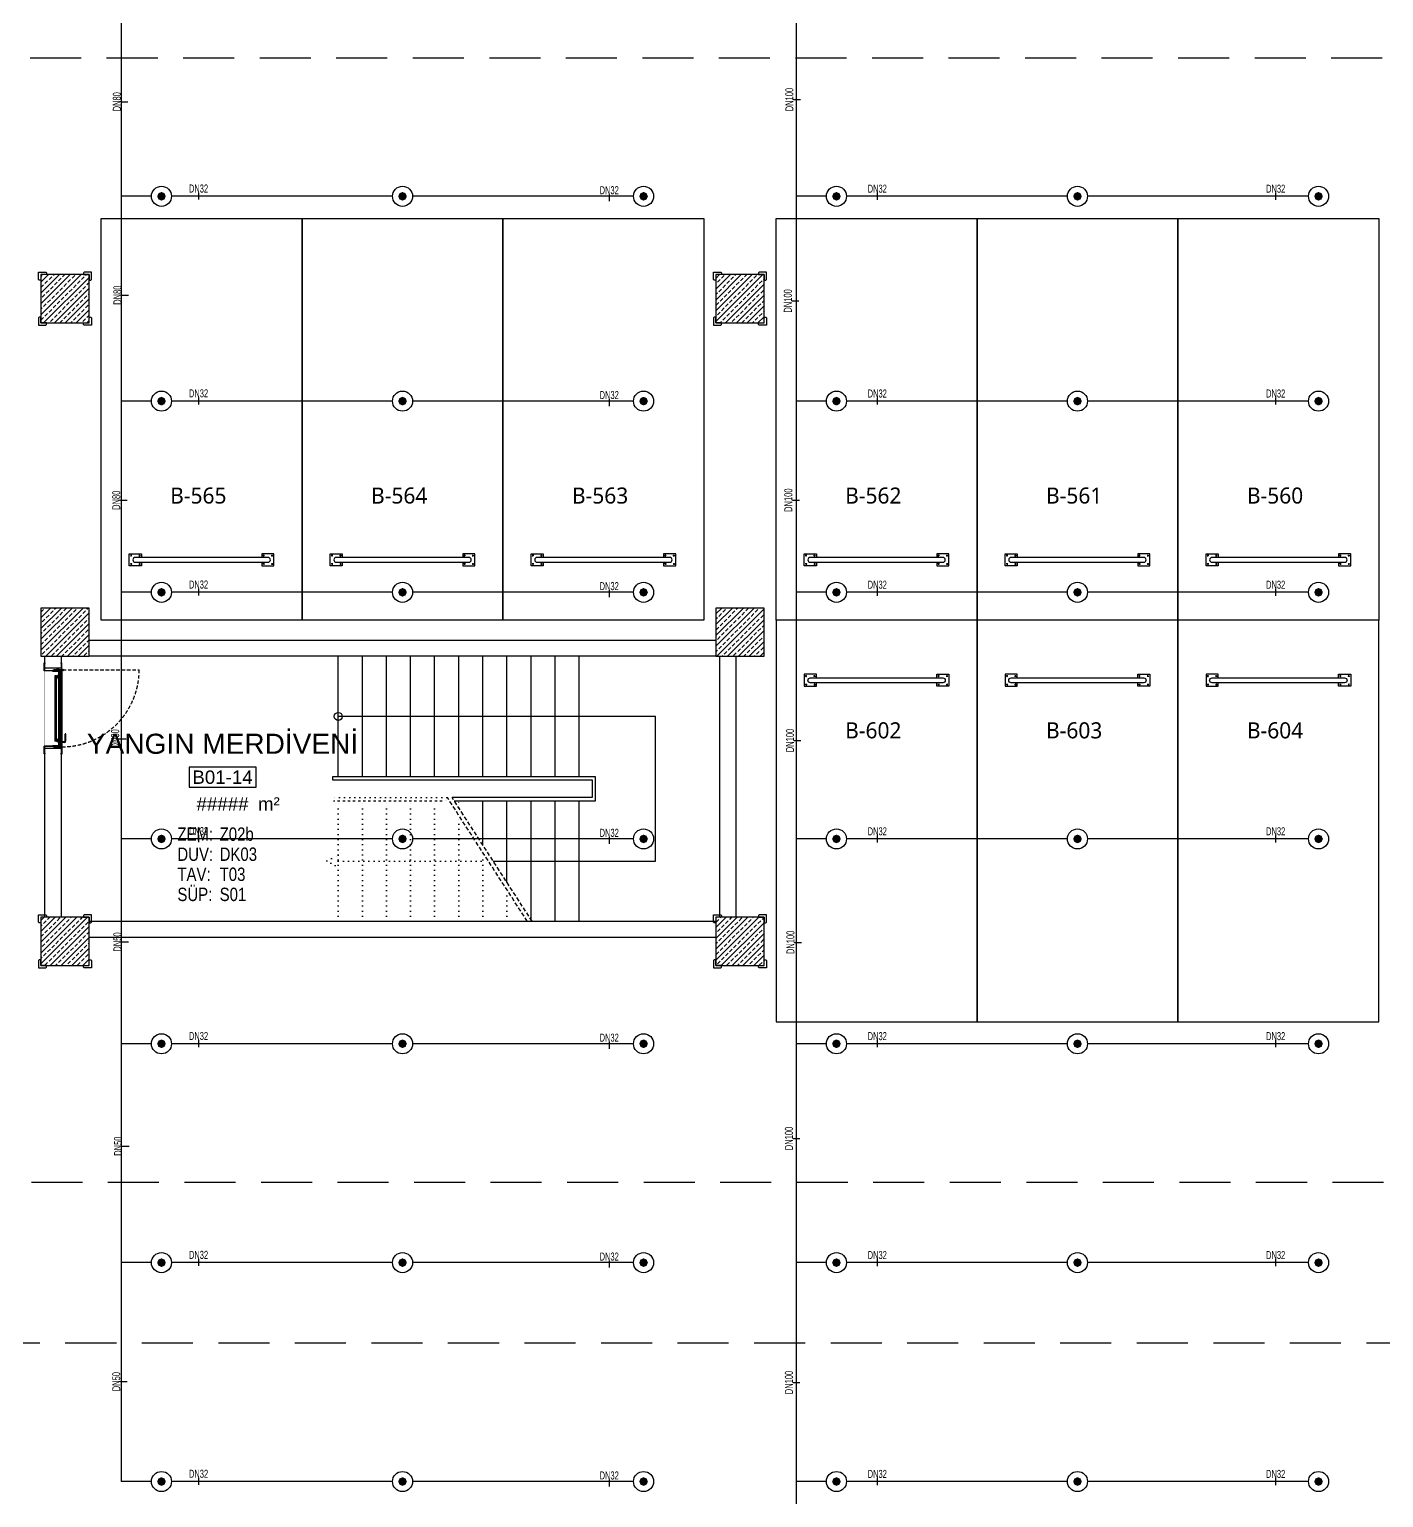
# Model space of a CAD drawing. Header units: millimetres. Extents: x -379292 to 1221486, y 92049 to 447512.
# Drawn here: x 360384 to 377238, y 137894 to 156172 of the extents above; entities that cross this region are included whole.
import ezdxf
from ezdxf.enums import TextEntityAlignment as Align

# ---------------------------------------------------------------- set-up
doc = ezdxf.new("R2010")
doc.units = ezdxf.units.MM
for name, pattern in [('( Hidden )', [0.375, 0.25, -0.125]), ('DOT', [6.35, 0, -6.35]), ('HIDDEN', [9.525, 6.35, -3.175])]:
    doc.linetypes.add(name, pattern=pattern)
for name, color, linetype in [('-M-YNGN-BORUID', 7, 'Continuous'), ('-M-YNGN-BORUUZUN', 7, 'Continuous'), ('-M-YNGN-BORUYUK', 7, 'Continuous'), ('-M-YNGN-SPR-YUK', 7, 'Continuous'), ('-M-YNGN-ZON6-CAP-', 7, 'Continuous'), ('-M-YNGN-ZON6-SPR-', 7, 'Continuous'), ('010-05', 1, 'Continuous'), ('05_DOOR', 2, 'Continuous'), ('05_EQUIPMENT', 1, 'Continuous'), ('05_HANDRAIL', 153, 'Continuous'), ('05_HATCH 1', 101, 'Continuous'), ('05_HATCH CONCRETE', 141, 'Continuous'), ('05_HATCH SOLID-1', 252, 'Continuous'), ('05_MATERIAL TEXT', 112, 'Continuous'), ('05_ROOM M2', 161, 'Continuous'), ('05_ROOM NAME', 153, 'Continuous'), ('05_ROOM NUMBER', 152, 'Continuous'), ('05_STAIRS', 52, 'Continuous'), ('05_STAIRS ARROW', 2, 'Continuous'), ('05_STEEL HIDDEN', 61, 'HIDDEN'), ('05_SYMBOL', 2, 'Continuous'), ('05_WALL', 3, 'Continuous'), ('202-A-Y-MahalAd', 141, 'Continuous')]:
    doc.layers.add(name, color=color, linetype=linetype)
doc.layers.add('-M-YNGN-SPR-CAPCIZGI', color=188, linetype='Continuous', plot=False)
doc.layers.add('-M-YNGN-ZON6', color=2, linetype='SP', lineweight=30)
doc.styles.add('CIZGI', font='tahoma.ttf', dxfattribs={"width": 0.8, "oblique": 20})
doc.styles.add('DIM', font='arial.ttf')
doc.styles.add('HCAD', font='HCAD.SHX', dxfattribs={"width": 0.8, "height": 0.2})
doc.styles.add('PIPESIZE', font='hcad.shx', dxfattribs={"width": 0.8})
doc.styles.add('SPR-NOT', font='romans.shx')
doc.styles.get("Standard").update_dxf_attribs({"font": 'segoeuil.ttf'})
doc.styles.add('YAZI-2', font='arial.ttf', dxfattribs={"height": 2})
doc.styles.add('YAZI-3', font='arial.ttf', dxfattribs={"height": 3})
doc.linetypes.add('SP', pattern='A,2,-0.1,["SP",CIZGI,S=0.14,R=0.2,X=0,Y=-0.07],-0.255', length=2.355)
pattern_1 = [(270, (-695728.2336, -3493868.9414), (1.3748153225, -2.38125), [1.5875, -3.175]), (30, (-695728.2336, -3493868.9414), (1.3748153315, 2.3812499948), [1.5875, -3.175]), (330, (-695728.2336, -3493868.9414), (2.749630654, -5.2e-09), [-3.175, 1.5875])]
pattern_2 = [(225, (905000, -3e-07), (67.351921, -67.351921), []), (225, (904932.65, -3e-07), (67.351921, -67.351921), [47.625, -23.8125])]

# ---------------------------------------------------------------- blocks, each defined once
blk = doc.blocks.new('202_Vida')
at = {"color": 0, "linetype": 'ByBlock', "ltscale": 0.2}
for points in [[(1, 0), (-1, 0)], [(0, 1), (0, -1)]]:
    blk.add_lwpolyline(points, dxfattribs=at)
at = {"color": 0, "linetype": 'ByBlock'}
for radius in [0.42, 0.23, 0.155]:
    blk.add_circle((0, 0), radius, dxfattribs=at)
blk = doc.blocks.new('202_Stoper')
at = {"color": 0, "linetype": 'ByBlock'}
for points in [[(-750, -30), (-750, -75), (-900, -75), (-900, 75), (-750, 75), (-750, 30)], [(750, -30), (750, -75), (900, -75), (900, 75), (750, 75), (750, 30)]]:
    blk.add_lwpolyline(points, dxfattribs=at)
blk.add_lwpolyline([(825, -30, 1), (825, 30), (-825, 30, 1), (-825, -30)], format="xyb", close=True, dxfattribs=at)
at = {"color": 0, "linetype": 'ByBlock', "yscale": 10, "zscale": 10, "rotation": 180}
for p, xscale in [((-877, 53), -10), ((-772, 53), 10), ((772, 53), -10), ((877, 53), 10)]:
    blk.add_blockref('202_Vida', p, dxfattribs=dict(at, xscale=xscale))
at = {"color": 0, "linetype": 'ByBlock', "yscale": 10, "zscale": 10}
for p, xscale in [((-877, -52), 10), ((-772, -52), -10), ((772, -52), 10), ((877, -52), -10)]:
    blk.add_blockref('202_Vida', p, dxfattribs=dict(at, xscale=xscale))
blk = doc.blocks.new('202_Mahalblok')
at = {"color": 0, "linetype": 'ByBlock', "flags": 128}
blk.add_lwpolyline([(0, 0), (0, 5000), (2500, 5000), (2500, 0)], close=True, dxfattribs=at)
at = {"color": 252}
blk.add_blockref('202_Stoper', (1250, 750), dxfattribs=at)
at = {"color": 0, "linetype": 'ByBlock', "ltscale": 25}
blk.add_attdef('MAHALNO', text='', height=200, dxfattribs=at).set_placement((1209, 1390), align=Align.BOTTOM_CENTER)
blk = doc.blocks.new('bariyer')
at = {"color": 8, "ltscale": 25}
blk.add_lwpolyline([(0, -70), (15, -70, 0.414214), (30, -55), (30, 30), (-55, 30, 0.414214), (-70, 15), (-70, 0), (0, 0)], format="xyb", close=True, dxfattribs=at)
blk = doc.blocks.new('başlık')
at = {"layer": '05_MATERIAL TEXT', "style": 'DIM', "width": 0.8}
for s, p in [('ZEM:', (0, 50)), ('DUV:', (0, -100)), ('TAV:', (0, -250)), ('SÜP:', (0, -400))]:
    blk.add_text(s, height=100, dxfattribs=at).set_placement(p, align=Align.MIDDLE_LEFT)
blk = doc.blocks.new('MAHAL')
at = {"layer": '05_ROOM NUMBER'}
blk.add_lwpolyline([(-5.46, -10.75), (4.54, -10.75), (4.54, -7.75), (-5.46, -7.75)], close=True, dxfattribs=at)
at = {"layer": '05_HATCH SOLID-1', "xscale": 0.02, "yscale": 0.02, "zscale": 0.02}
blk.add_blockref('başlık', (-7.21, -18.75), dxfattribs=at)
at = {"layer": '05_MATERIAL TEXT', "style": 'DIM', "width": 0.8}
for tag, p in [('ZEMİN', (-0.89, -17.75)), ('DUVAR', (-0.89, -20.75)), ('TAVAN', (-0.89, -23.75)), ('SÜPÜRGELİK', (-0.89, -26.75))]:
    blk.add_attdef(tag, text='', height=2, dxfattribs=at).set_placement(p, align=Align.MIDDLE_LEFT)
at = {"layer": '05_ROOM M2', "insert": (6.45, -13.24), "char_height": 2, "attachment_point": 5, "style": 'YAZI-2'}
blk.add_mtext_dynamic_manual_height_columns('m²', width=6.9387, gutter_width=625, heights=[0], dxfattribs=at)
at = {"layer": '05_ROOM M2', "style": 'YAZI-2'}
blk.add_attdef('MAHALM2', text='', height=2, dxfattribs=at).set_placement((-0.46, -13.25), align=Align.MIDDLE_CENTER)
at = {"layer": '05_ROOM NAME', "style": 'YAZI-3'}
for tag, p in [('INGMAHALADI', (-0.46, 0.75)), ('TURMAHALADI', (-0.46, -4.25))]:
    blk.add_attdef(tag, text='', height=3, dxfattribs=at).set_placement(p, align=Align.MIDDLE_CENTER)
at = {"layer": '05_ROOM NUMBER', "style": 'YAZI-2'}
blk.add_attdef('MAHALNO', text='', height=2, dxfattribs=at).set_placement((-0.46, -9.25), align=Align.MIDDLE_CENTER)
blk = doc.blocks.new('*U88')
at = {"layer": '05_HANDRAIL', "color": 8}
blk.add_lwpolyline([(1444, 1500), (3200, 1500), (3200, 1800), (-70, 1800), (-70, 1760), (3160, 1760), (3160, 1540), (1418, 1540)], dxfattribs=at)
at = {"layer": '05_HANDRAIL', "color": 8, "linetype": 'DOT', "ltscale": 10}
blk.add_lwpolyline([(1352, 1540), (-50, 1540), (-50, 1500), (1384, 1500)], dxfattribs=at)
at = {"layer": '05_STAIRS', "color": 8, "flags": 128}
for points in [[(0, 1800), (0, 3300)], [(300, 1800), (300, 3300)], [(600, 1800), (600, 3300)], [(900, 1800), (900, 3300)], [(1200, 1800), (1200, 3300)], [(1500, 1800), (1500, 3300)], [(1800, 1800), (1800, 3300)], [(2100, 1800), (2100, 3300)], [(2400, 1800), (2400, 3300)], [(2700, 1800), (2700, 3300)], [(3000, 1800), (3000, 3300)], [(1928, 750), (3000, 750), (3950, 750), (3950, 2550), (0, 2550)], [(1444, 1500), (3200, 1500), (3200, 1800), (0, 1800)], [(1800, 949), (1800, 1500)], [(2100, 484), (2100, 1500)], [(2400, 0), (2400, 1500)], [(2700, 0), (2700, 1500)], [(3000, 0), (3000, 1500)]]:
    blk.add_lwpolyline(points, dxfattribs=at)
at = {"layer": '05_STAIRS', "color": 8, "linetype": 'DOT', "ltscale": 10, "flags": 128}
for points in [[(0, 0), (0, 1500)], [(0, 1500), (1384, 1500)], [(300, 0), (300, 1500)], [(600, 0), (600, 1500)], [(900, 0), (900, 1500)], [(1200, 0), (1200, 1500)], [(1500, 1413), (1500, 1500)], [(1500, 0), (1500, 1321)], [(0, 825), (0, 675), (-145, 750), (0, 825)], [(0, 750), (1869, 750)], [(1800, 0), (1800, 856)], [(2100, 0), (2100, 392)]]:
    blk.add_lwpolyline(points, dxfattribs=at)
at = {"layer": '05_STAIRS', "color": 8, "linetype": '( Hidden )', "ltscale": 200}
for points in [[(2353, 0), (1358, 1540)], [(2413, 0), (1418, 1540)]]:
    blk.add_lwpolyline(points, dxfattribs=at)
at = {"layer": '05_STAIRS ARROW', "color": 8, "ltscale": 2}
blk.add_circle((0, 2550), 50, dxfattribs=at)
blk = doc.blocks.new('VIDA')
at = {"layer": '05_EQUIPMENT'}
h = blk.add_hatch(dxfattribs=at)
h.set_pattern_fill('LINE', color=256, scale=0.1, angle=150, style=0)
h.set_pattern_definition([(330, (-3585.31887, 6072.20274), (0.03125, 0.05412658774), [])])
h.paths.add_polyline_path([(-0.1, -0.3), (-0.1, -1.7), (0.1, -1.7), (0.1, -0.3)])
h.paths.add_polyline_path([(-0.1, -0.3), (0.1, -0.3), (0, 0)])
for p, q in [((-0.1, -0.3), (0, 0)), ((0.1, -0.3), (0, 0)), ((0, -2), (-0.2, -2)), ((0.1, -1.7), (-0.1, -1.7)), ((0.1, -2), (-0.1, -2)), ((0, -2), (0, -2)), ((0.2, -2), (0, -2)), ((0, -2), (0, -2)), ((0, -2), (0, -2))]:
    blk.add_line(p, q, dxfattribs=at)
for points in [[(-0.2, -2), (-0.1, -2), (-0.1, -0.3)], [(0.2, -2), (0.1, -2), (0.1, -0.3)]]:
    blk.add_lwpolyline(points, dxfattribs=at)
blk = doc.blocks.new('*U99')
at = {"color": 8}
blk.add_wipeout([(0, 5), (0, -206), (1000, -206), (1000, 5)], dxfattribs=at)
at = {"layer": '010-05', "ltscale": 7}
h = blk.add_hatch(dxfattribs=at)
h.set_pattern_fill('ANSI37', color=8, scale=0.1, angle=540, style=0)
h.set_pattern_definition([(225, (19752.8965, 13790.6787), (0.224506403, -0.224506403), []), (315, (19752.8965, 13790.6787), (0.224506403, 0.224506403), [])])
edge = h.paths.add_edge_path(flags=16)
edge.add_line((28, -35), (28, -44))
edge.add_line((28, -44), (22, -44))
edge.add_line((22, -44), (22, -37))
edge.add_arc((26, -39), 4.69, 56.5428, 159.2569, ccw=False)
edge = h.paths.add_edge_path()
edge.add_line((29, -33), (29, -45))
edge.add_line((29, -45), (21, -45))
edge.add_line((21, -45), (21, -31))
edge.add_line((21, -31), (34, -31))
edge.add_line((34, -31), (32, -31))
edge.add_arc((32, -34), 2.82, 91.1093, 165.5986)
edge = h.paths.add_edge_path(flags=16)
edge.add_arc((32, -34), 3.82, 143.4668, 165.5986, ccw=False)
edge.add_line((29, -32), (22, -32))
edge.add_line((22, -32), (22, -35))
edge.add_arc((26, -42), 8.25, 70.1103, 120.2945, ccw=False)
edge.add_line((28, -34), (28, -33))
edge.add_line((28, -33), (29, -33))
h = blk.add_hatch(dxfattribs=at)
h.set_pattern_fill('ANSI37', color=8, scale=0.1, angle=540, style=0)
h.set_pattern_definition([(315, (-21740.32198, 13790.6787), (-0.224506403, -0.224506403), []), (225, (-21740.32198, 13790.6787), (-0.224506403, 0.224506403), [])])
edge = h.paths.add_edge_path(flags=16)
edge.add_line((972, -35), (972, -44))
edge.add_line((972, -44), (978, -44))
edge.add_line((978, -44), (978, -37))
edge.add_arc((974, -39), 4.69, 20.7431, 123.4572)
edge = h.paths.add_edge_path()
edge.add_line((971, -33), (971, -45))
edge.add_line((971, -45), (979, -45))
edge.add_line((979, -45), (979, -31))
edge.add_line((979, -31), (966, -31))
edge.add_line((966, -31), (968, -31))
edge.add_arc((968, -34), 2.82, 14.4014, 88.8907, ccw=False)
edge = h.paths.add_edge_path(flags=16)
edge.add_arc((968, -34), 3.82, 14.4014, 36.5332)
edge.add_line((971, -32), (978, -32))
edge.add_line((978, -32), (978, -35))
edge.add_arc((974, -42), 8.25, 59.7055, 109.8897)
edge.add_line((972, -34), (972, -33))
edge.add_line((972, -33), (971, -33))
at = {"layer": '05_HATCH 1'}
h = blk.add_hatch(dxfattribs=at)
h.set_pattern_fill('HONEY', color=8, scale=0.5, angle=270, style=0)
h.set_pattern_definition(pattern_1)
h.paths.add_polyline_path([(40, -3), (44, -9), (956, -9), (960, -3)])
h = blk.add_hatch(dxfattribs=at)
h.set_pattern_fill('HONEY', color=8, scale=0.5, angle=270, style=0)
h.set_pattern_definition(pattern_1)
h.paths.add_polyline_path([(40, -15), (44, -10), (956, -10), (960, -15)])
at = {"color": 8, "linetype": 'HIDDEN', "ltscale": 7}
blk.add_line((21, 21), (21, 973), dxfattribs=at)
at = {"color": 8, "ltscale": 7}
for p, q in [((22, 10), (948, 10)), ((22, 10), (978, 10)), ((22, 9), (22, 10)), ((27, 2), (27, 1)), ((27, 2), (37, 2)), ((27, 1), (37, 1)), ((37, 5), (36, 5)), ((37, 9), (963, 9)), ((963, 2), (37, 2)), ((37, 2), (44, -9)), ((37, 1), (43, -9)), ((905, 60), (822, 60)), ((905, 50), (822, 50)), ((942, 15), (897, 15)), ((897, 15), (897, 10)), ((915, 40), (915, 15)), ((925, 40), (925, 15)), ((942, 15), (942, 10)), ((963, 2), (956, -9)), ((963, 1), (957, -9)), ((963, 5), (964, 5)), ((973, 2), (963, 2)), ((973, 1), (963, 1)), ((973, 2), (973, 1)), ((978, 9), (978, 10)), ((978, 9), (978, 10)), ((963, -27), (22, -27)), ((22, -27), (963, -27)), ((22, -28), (22, -27)), ((963, -28), (22, -28)), ((978, -28), (22, -28)), ((43, -9), (27, -9)), ((27, -20), (37, -20)), ((27, -20), (27, -21)), ((27, -21), (37, -21)), ((33, -28), (963, -28)), ((37, -23), (36, -23)), ((37, -20), (43, -9)), ((37, -21), (44, -10)), ((963, -21), (37, -21)), ((956, -9), (44, -9)), ((956, -10), (44, -10)), ((96, -58), (96, -38)), ((909, -58), (96, -58)), ((96, -58), (96, -78)), ((96, -78), (909, -78)), ((116, -38), (116, -58)), ((889, -38), (889, -58)), ((909, -58), (909, -38)), ((909, -58), (909, -78)), ((963, -21), (956, -10)), ((963, -20), (957, -9)), ((957, -9), (973, -9)), ((973, -20), (963, -20)), ((973, -21), (963, -21)), ((963, -23), (964, -23)), ((973, -20), (973, -21)), ((978, -28), (978, -27)), ((978, -28), (978, -27))]:
    blk.add_line(p, q, dxfattribs=at)
at = {"color": 8, "ltscale": 7, "flags": 128}
for points in [[(36, -101, -1), (34, -101), (34, -85), (32, -85), (32, -101, 1), (38, -101), (38, -35, 1), (30, -35), (30, -45), (20, -45), (20, 10), (-68, 10), (-68, 0), (-58, 0), (-58, 2), (-66, 2), (-66, 8), (18, 8), (18, -47), (32, -47), (32, -35, -1), (36, -35)], [(964, -101, 1), (966, -101), (966, -85), (968, -85), (968, -101, -1), (962, -101), (962, -35, -1), (970, -35), (970, -45), (980, -45), (980, 10), (1068, 10), (1068, 0), (1058, 0), (1058, 2), (1066, 2), (1066, 8), (982, 8), (982, -47), (968, -47), (968, -35, 1), (964, -35)]]:
    blk.add_lwpolyline(points, format="xyb", close=True, dxfattribs=at)
at = {"color": 8, "ltscale": 7}
for points in [[(37, 5), (37, 9), (22, 9), (22, -27), (37, -27), (37, -23)], [(36, 5), (36, 8), (23, 8), (23, -26), (36, -26), (36, -23)], [(963, 5), (963, 9), (978, 9), (978, -27), (963, -27), (963, -23)], [(964, 5), (964, 8), (977, 8), (977, -26), (964, -26), (964, -23)], [(86, -28), (86, -38), (128, -38), (128, -28)], [(919, -28), (919, -38), (877, -38), (877, -28)]]:
    blk.add_lwpolyline(points, dxfattribs=at)
for points in [[(32, -55), (32, -210), (-68, -210), (-68, -200), (-58, -200), (-58, -202), (-66, -202), (-66, -208), (30, -208), (30, -55)], [(29, -57), (20, -57), (20, -83), (30, -93), (30, -106), (28, -106), (28, -94), (18, -84), (18, -55), (29, -55)], [(40, -3), (44, -9), (956, -9), (960, -3)], [(40, -15), (44, -10), (956, -10), (960, -15)], [(968, -55), (968, -210), (1068, -210), (1068, -200), (1058, -200), (1058, -202), (1066, -202), (1066, -208), (970, -208), (970, -55)], [(971, -57), (980, -57), (980, -83), (970, -93), (970, -106), (972, -106), (972, -94), (982, -84), (982, -55), (971, -55)]]:
    blk.add_lwpolyline(points, close=True, dxfattribs=at)
for radius in [10.1, 6.72]:
    blk.add_circle((21, 21), radius, dxfattribs=at)
at = {"color": 8, "linetype": 'HIDDEN', "ltscale": 7}
blk.add_arc((18, 13), 960, 359.7875, 89.8098, dxfattribs=at)
at = {"color": 8, "ltscale": 7}
for centre, radius, start, end in [((822, 55), 5, 90, 270), ((905, 40), 20, 0, 90), ((905, 40), 10, 0, 90)]:
    blk.add_arc(centre, radius, start, end, dxfattribs=at)
at = {"layer": '010-05', "color": 8, "ltscale": 7}
for points in [[(29, -33, -0.336971), (32, -31), (34, -31), (29, -31), (21, -31), (21, -45), (29, -45)], [(28, -34, 0.222538), (22, -35), (22, -32), (29, -32, 0.09687), (29, -33), (28, -33)], [(28, -44), (22, -44), (22, -37, -0.473637), (28, -35)], [(971, -33, 0.336971), (968, -31), (966, -31), (971, -31), (979, -31), (979, -45), (971, -45)], [(972, -34, -0.222538), (978, -35), (978, -32), (971, -32, -0.09687), (971, -33), (972, -33)], [(972, -44), (978, -44), (978, -37, 0.473637), (972, -35)]]:
    blk.add_lwpolyline(points, format="xyb", close=True, dxfattribs=at)
at = {"layer": '05_STEEL HIDDEN', "color": 8, "ltscale": 7}
for points in [[(17, -48), (17, -23), (11, -23), (11, -49), (23, -77), (23, -99), (29, -99), (29, -76)], [(983, -48), (983, -23), (989, -23), (989, -49), (977, -77), (977, -99), (971, -99), (971, -76)]]:
    blk.add_lwpolyline(points, close=True, dxfattribs=at)
at = {"layer": '05_STEEL HIDDEN', "color": 8, "ltscale": 7, "flags": 128}
for points in [[(17, -23), (18, -23), (18, -48), (30, -76), (30, -99), (29, -99)], [(983, -23), (982, -23), (982, -48), (970, -76), (970, -99), (971, -99)]]:
    blk.add_lwpolyline(points, dxfattribs=at)
at = {"layer": '05_WALL', "color": 8, "ltscale": 20}
for points in [[(0, 0), (0, -200)], [(1000, 0), (1000, -200)]]:
    blk.add_lwpolyline(points, dxfattribs=at)
at = {"color": 8, "ltscale": 7, "yscale": 10, "zscale": 10, "rotation": 180}
for p, xscale in [((25, -65), -10), ((975, -65), 10)]:
    blk.add_blockref('VIDA', p, dxfattribs=dict(at, xscale=xscale))
blk = doc.blocks.new('OtoParkBodrumKatMimari')
at = {"layer": '05_HATCH CONCRETE'}
h = blk.add_hatch(dxfattribs=at)
h.set_pattern_fill('ANSI33', color=8, scale=15, angle=180, style=0)
h.set_pattern_definition(pattern_2)
h.paths.add_polyline_path([(80000, 52300), (79400, 52300), (79400, 51700), (80000, 51700)])
h = blk.add_hatch(dxfattribs=at)
h.set_pattern_fill('ANSI33', color=8, scale=15, angle=180, style=0)
h.set_pattern_definition(pattern_2)
h.paths.add_polyline_path([(88400, 52300), (87800, 52300), (87800, 51700), (88400, 51700)])
h = blk.add_hatch(dxfattribs=at)
h.set_pattern_fill('ANSI33', color=8, scale=15, angle=180, style=0)
h.set_pattern_definition(pattern_2)
h.paths.add_polyline_path([(88400, 48150), (87800, 48150), (87800, 47550), (88400, 47550)])
h = blk.add_hatch(dxfattribs=at)
h.set_pattern_fill('ANSI33', color=8, scale=15, angle=180, style=0)
h.set_pattern_definition(pattern_2)
h.paths.add_polyline_path([(80000, 44300), (79400, 44300), (79400, 43700), (80000, 43700)])
h = blk.add_hatch(dxfattribs=at)
h.set_pattern_fill('ANSI33', color=8, scale=15, angle=180, style=0)
h.set_pattern_definition(pattern_2)
h.paths.add_polyline_path([(88400, 44300), (87800, 44300), (87800, 43700), (88400, 43700)])
at = {"color": 5}
for points in [[(80000, 52300), (79400, 52300), (79400, 51700), (80000, 51700)], [(88400, 52300), (87800, 52300), (87800, 51700), (88400, 51700)], [(88400, 48150), (87800, 48150), (87800, 47550), (88400, 47550)], [(80000, 44300), (79400, 44300), (79400, 43700), (80000, 43700)], [(88400, 44300), (87800, 44300), (87800, 43700), (88400, 43700)]]:
    blk.add_lwpolyline(points, close=True, dxfattribs=at)
at = {"layer": '05_STAIRS ARROW', "ltscale": 2}
blk.add_circle((83100, 46800), 50, dxfattribs=at)
at = {"layer": '05_SYMBOL', "color": 252, "linetype": 'HIDDEN', "ltscale": 100}
blk.add_lwpolyline([(118969, 41000), (30876, 41000, -0.179563), (29572, 41484), (17953, 51484, -0.695543), (19258, 55000), (127791, 55000, -0.645796), (129290, 51677), (120469, 41677, -0.215217)], format="xyb", close=True, dxfattribs=at)
blk.add_lwpolyline([(48161, 25484, 0.179563), (49466, 25000), (104855, 25000, 0.215217), (106355, 25677), (115176, 35677, 0.645796), (113676, 39000), (37847, 39000, 0.695543), (36543, 35484), (48161, 25484)], format="xyb", dxfattribs=at)
at = {"layer": '05_WALL', "color": 8}
for points in [[(80000, 47750), (87800, 47750), (87800, 47550), (80000, 47550)], [(79650, 47550), (79650, 44300), (79450, 44300), (79450, 47550)], [(88050, 47550), (88050, 44300), (87850, 44300), (87850, 47550)], [(80000, 44250), (87800, 44250), (87800, 44050), (80000, 44050)]]:
    blk.add_lwpolyline(points, close=True, dxfattribs=at)
blk.add_blockref('*U88', (83100, 44250))
at = {"layer": '05_ROOM NUMBER'}
ref = blk.add_blockref('MAHAL', (81699, 46814), dxfattribs=dict(at, xscale=83.33333333333333, yscale=83.33333333333333, zscale=83.33333333333333))
ref.add_attrib('TURMAHALADI', 'YANGIN MERDİVENİ', dxfattribs={"layer": '05_ROOM NAME', "height": 250, "style": 'YAZI-3'}).set_placement((81660, 46460), align=Align.MIDDLE_CENTER)
ref.add_attrib('MAHALNO', 'B01-14', dxfattribs={"height": 166.7, "style": 'YAZI-2'}).set_placement((81660, 46044), align=Align.MIDDLE_CENTER)
ref.add_attrib('MAHALM2', '#####', dxfattribs={"layer": '05_ROOM M2', "height": 166.7, "style": 'YAZI-2'}).set_placement((81660, 45710), align=Align.MIDDLE_CENTER)
ref.add_attrib('ZEMİN', 'Z02b', dxfattribs={"layer": '05_MATERIAL TEXT', "height": 166.7, "style": 'DIM', "width": 0.8}).set_placement((81624, 45335), align=Align.MIDDLE_LEFT)
ref.add_attrib('DUVAR', 'DK03', dxfattribs={"layer": '05_MATERIAL TEXT', "height": 166.7, "style": 'DIM', "width": 0.8}).set_placement((81624, 45085), align=Align.MIDDLE_LEFT)
ref.add_attrib('TAVAN', 'T03', dxfattribs={"layer": '05_MATERIAL TEXT', "height": 166.7, "style": 'DIM', "width": 0.8}).set_placement((81624, 44835), align=Align.MIDDLE_LEFT)
ref.add_attrib('SÜPÜRGELİK', 'S01', dxfattribs={"layer": '05_MATERIAL TEXT', "height": 166.7, "style": 'DIM', "width": 0.8}).set_placement((81624, 44585), align=Align.MIDDLE_LEFT)
at = {"layer": '05_SYMBOL', "color": 8, "xscale": -1}
for p in [(79400, 52300), (87800, 52300), (79400, 44300), (87800, 44300)]:
    blk.add_blockref('bariyer', p, dxfattribs=at)
at = {"layer": '05_SYMBOL', "color": 8}
for p in [(80000, 52300), (88400, 52300), (80000, 44300), (88400, 44300)]:
    blk.add_blockref('bariyer', p, dxfattribs=at)
at = {"layer": '05_SYMBOL', "color": 8, "rotation": 180}
for p in [(79400, 51700), (87800, 51700), (79400, 43700), (87800, 43700)]:
    blk.add_blockref('bariyer', p, dxfattribs=at)
at = {"layer": '05_SYMBOL', "color": 8, "xscale": -1, "rotation": 180}
for p in [(80000, 51700), (88400, 51700), (80000, 43700), (88400, 43700)]:
    blk.add_blockref('bariyer', p, dxfattribs=at)
at = {"layer": '202-A-Y-MahalAd', "color": 8, "ltscale": 25}
for p, values in [((80150, 48000), {'MAHALNO': 'B-565'}), ((82650, 48000), {'MAHALNO': 'B-564'}), ((85150, 48000), {'MAHALNO': 'B-563'}), ((88550, 48000), {'MAHALNO': 'B-562'}), ((91050, 48000), {'MAHALNO': 'B-561'}), ((93550, 48000), {'MAHALNO': 'B-560'})]:
    blk.add_blockref('202_Mahalblok', p, dxfattribs=at).add_auto_attribs(values)
ref = blk.add_blockref('202_Mahalblok', (88550, 48000), dxfattribs=dict(at, xscale=-1, rotation=180))
ref.add_attrib('MAHALNO', 'B-602', dxfattribs={"layer": '0', "color": 0, "linetype": 'ByBlock', "ltscale": 25, "height": 200}).set_placement((89759, 46467), align=Align.BOTTOM_CENTER)
ref = blk.add_blockref('202_Mahalblok', (91050, 48000), dxfattribs=dict(at, xscale=-1, rotation=180))
ref.add_attrib('MAHALNO', 'B-603', dxfattribs={"layer": '0', "color": 0, "linetype": 'ByBlock', "ltscale": 25, "height": 200}).set_placement((92259, 46467), align=Align.BOTTOM_CENTER)
ref = blk.add_blockref('202_Mahalblok', (93550, 48000), dxfattribs=dict(at, xscale=-1, rotation=180))
ref.add_attrib('MAHALNO', 'B-604', dxfattribs={"layer": '0', "color": 0, "linetype": 'ByBlock', "ltscale": 25, "height": 200}).set_placement((94759, 46467), align=Align.BOTTOM_CENTER)
at = {"layer": '05_DOOR', "rotation": 270}
blk.add_blockref('*U99', (79650, 47400), dxfattribs=at)
at = {"layer": '05_HATCH CONCRETE'}
h = blk.add_hatch(dxfattribs=at)
h.set_pattern_fill('ANSI33', color=8, scale=15, angle=180, style=0)
h.set_pattern_definition(pattern_2)
h.paths.add_polyline_path([(80000, 48150), (79400, 48150), (79400, 47550), (80000, 47550)])
at = {"color": 5}
blk.add_lwpolyline([(80000, 48150), (79400, 48150), (79400, 47550), (80000, 47550)], close=True, dxfattribs=at)
blk = doc.blocks.new('SPRKL100')
at = {"layer": '-M-YNGN-SPR-CAPCIZGI'}
blk.add_line((0, 0.43), (0, -0.43), dxfattribs=at)
at = {"layer": '-M-YNGN-BORUID', "color": 0, "style": 'HCAD', "width": 0.8, "flags": 1}
blk.add_attdef('DIC', text='', height=0.4, dxfattribs=at).set_placement((0, -1.69), align=Align.CENTER)
at = {"layer": '-M-YNGN-BORUUZUN', "color": 0, "style": 'HCAD', "width": 0.7}
blk.add_attdef('BOY', text='', height=0.8, dxfattribs=at).set_placement((0, -1.08), align=Align.CENTER)
at = {"layer": '-M-YNGN-BORUYUK', "color": 6, "style": 'PIPESIZE', "width": 0.8}
blk.add_attdef('YUK', text='', height=0.5, dxfattribs=at).set_placement((0, 1.87), align=Align.CENTER)
at = {"color": 0, "style": 'PIPESIZE', "width": 0.7}
blk.add_attdef('CAP', text='', height=1, dxfattribs=at).set_placement((0, 0.45), align=Align.CENTER)
blk = doc.blocks.new('SP-C-UP-12')
at = {"ltscale": 10}
blk.add_line((0, 0), (0, 0), dxfattribs=at)
at = {"color": 1, "linetype": 'Continuous'}
blk.add_circle((0, 0), 12.5, dxfattribs=at)
at = {"ltscale": 10}
for points in [[(-5.4, 0), (-3.8, 3.8), (-3.8, -3.8), (0, 5.4)], [(-3.8, -3.8), (0, 5.4), (0, -5.4), (3.8, 3.8)], [(0, -5.4), (3.8, 3.8), (3.8, -3.8), (5.4, 0)]]:
    blk.add_solid(points, dxfattribs=at)
at = {"layer": '-M-YNGN-SPR-YUK', "style": 'SPR-NOT', "width": 0.5, "flags": 9}
for tag, p in [('YUK', (0, 17.8)), ('CAP', (0, 14.4)), ('TIP', (0.2, 10.8))]:
    blk.add_attdef(tag, text='', height=2.5, dxfattribs=at).set_placement(p, align=Align.MIDDLE_CENTER)
blk = doc.blocks.new('A$C69E8D8A3')
at = {"layer": '-M-YNGN-ZON6', "ltscale": 500}
for p, q in [((-1046, 6524.4), (-1046, 3591.9)), ((-206, 6524.4), (-206, 3591.9)), ((-1008.5, 5191.9), (-1046, 5191.9)), ((-708.5, 5191.9), (-983.5, 5191.9)), ((-408.5, 5191.9), (-683.5, 5191.9)), ((-168.5, 5191.9), (-206, 5191.9)), ((131.5, 5191.9), (-143.5, 5191.9)), ((431.5, 5191.9), (156.5, 5191.9)), ((-1008.5, 4936.9), (-1046, 4936.9)), ((-708.5, 4936.9), (-983.5, 4936.9)), ((-408.5, 4936.9), (-683.5, 4936.9)), ((-168.5, 4936.9), (-206, 4936.9)), ((131.5, 4936.9), (-143.5, 4936.9)), ((431.5, 4936.9), (156.5, 4936.9)), ((-1008.5, 4698.9), (-1046, 4698.9)), ((-708.5, 4698.9), (-983.5, 4698.9)), ((-408.5, 4698.9), (-683.5, 4698.9)), ((-168.5, 4698.9), (-206, 4698.9)), ((131.5, 4698.9), (-143.5, 4698.9)), ((431.5, 4698.9), (156.5, 4698.9)), ((-1008.5, 4391.9), (-1046, 4391.9)), ((-708.5, 4391.9), (-983.5, 4391.9)), ((-408.5, 4391.9), (-683.5, 4391.9)), ((-168.5, 4391.9), (-206, 4391.9)), ((131.5, 4391.9), (-143.5, 4391.9)), ((431.5, 4391.9), (156.5, 4391.9)), ((-1008.5, 4136.9), (-1046, 4136.9)), ((-708.5, 4136.9), (-983.5, 4136.9)), ((-408.5, 4136.9), (-683.5, 4136.9)), ((-168.5, 4136.9), (-206, 4136.9)), ((131.5, 4136.9), (-143.5, 4136.9)), ((431.5, 4136.9), (156.5, 4136.9)), ((-1008.5, 3864.4), (-1046, 3864.4)), ((-708.5, 3864.4), (-983.5, 3864.4)), ((-408.5, 3864.4), (-683.5, 3864.4)), ((-168.5, 3864.4), (-206, 3864.4)), ((131.5, 3864.4), (-143.5, 3864.4)), ((431.5, 3864.4), (156.5, 3864.4)), ((-1008.5, 3591.9), (-1046, 3591.9)), ((-708.5, 3591.9), (-983.5, 3591.9)), ((-408.5, 3591.9), (-683.5, 3591.9)), ((-168.5, 3591.9), (-206, 3591.9)), ((-206, 3591.9), (-206, 3336.9)), ((131.5, 3591.9), (-143.5, 3591.9)), ((431.5, 3591.9), (156.5, 3591.9))]:
    blk.add_line(p, q, dxfattribs=at)
at = {"layer": '-M-YNGN-ZON6-CAP-'}
ref = blk.add_blockref('SPRKL100', (-1042.1, 5309.6), dxfattribs=dict(at, xscale=10.00000000000001, yscale=10.00000000000001, zscale=10.00000000000001, rotation=90))
ref.add_attrib('CAP', 'DN80', dxfattribs={"layer": '0', "color": 0, "height": 10, "rotation": 90, "style": 'PIPESIZE', "width": 0.7}).set_placement((-1046.6, 5309.6), align=Align.CENTER)
ref = blk.add_blockref('SPRKL100', (-205.1, 5312.3), dxfattribs=dict(at, xscale=10.00000000000001, yscale=10.00000000000001, zscale=10.00000000000001, rotation=90))
ref.add_attrib('CAP', 'DN100', dxfattribs={"layer": '0', "color": 0, "height": 10, "rotation": 90, "style": 'PIPESIZE', "width": 0.7}).set_placement((-209.6, 5312.3), align=Align.CENTER)
ref = blk.add_blockref('SPRKL100', (-949.9, 5192.1), dxfattribs=dict(at, xscale=10, yscale=10, zscale=10))
ref.add_attrib('CAP', 'DN32', dxfattribs={"layer": '0', "color": 0, "height": 10, "style": 'PIPESIZE', "width": 0.7}).set_placement((-949.9, 5196.6), align=Align.CENTER)
ref = blk.add_blockref('SPRKL100', (-438.8, 5190), dxfattribs=dict(at, xscale=10, yscale=10, zscale=10))
ref.add_attrib('CAP', 'DN32', dxfattribs={"layer": '0', "color": 0, "height": 10, "style": 'PIPESIZE', "width": 0.7}).set_placement((-438.8, 5194.5), align=Align.CENTER)
ref = blk.add_blockref('SPRKL100', (-105.2, 5191.9), dxfattribs=dict(at, xscale=10, yscale=10, zscale=10))
ref.add_attrib('CAP', 'DN32', dxfattribs={"layer": '0', "color": 0, "height": 10, "style": 'PIPESIZE', "width": 0.7}).set_placement((-105.2, 5196.4), align=Align.CENTER)
ref = blk.add_blockref('SPRKL100', (390.6, 5191.9), dxfattribs=dict(at, xscale=10, yscale=10, zscale=10))
ref.add_attrib('CAP', 'DN32', dxfattribs={"layer": '0', "color": 0, "height": 10, "style": 'PIPESIZE', "width": 0.7}).set_placement((390.6, 5196.4), align=Align.CENTER)
ref = blk.add_blockref('SPRKL100', (-1041.4, 5068.8), dxfattribs=dict(at, xscale=10.00000000000001, yscale=10.00000000000001, zscale=10.00000000000001, rotation=90))
ref.add_attrib('CAP', 'DN80', dxfattribs={"layer": '0', "color": 0, "height": 10, "rotation": 90, "style": 'PIPESIZE', "width": 0.7}).set_placement((-1045.9, 5068.8), align=Align.CENTER)
ref = blk.add_blockref('SPRKL100', (-207, 5061.7), dxfattribs=dict(at, xscale=10.00000000000001, yscale=10.00000000000001, zscale=10.00000000000001, rotation=90))
ref.add_attrib('CAP', 'DN100', dxfattribs={"layer": '0', "color": 0, "height": 10, "rotation": 90, "style": 'PIPESIZE', "width": 0.7}).set_placement((-211.5, 5061.7), align=Align.CENTER)
ref = blk.add_blockref('SPRKL100', (-949.9, 4937.1), dxfattribs=dict(at, xscale=10, yscale=10, zscale=10))
ref.add_attrib('CAP', 'DN32', dxfattribs={"layer": '0', "color": 0, "height": 10, "style": 'PIPESIZE', "width": 0.7}).set_placement((-949.9, 4941.6), align=Align.CENTER)
ref = blk.add_blockref('SPRKL100', (-438.8, 4935), dxfattribs=dict(at, xscale=10, yscale=10, zscale=10))
ref.add_attrib('CAP', 'DN32', dxfattribs={"layer": '0', "color": 0, "height": 10, "style": 'PIPESIZE', "width": 0.7}).set_placement((-438.8, 4939.5), align=Align.CENTER)
ref = blk.add_blockref('SPRKL100', (-105.2, 4936.9), dxfattribs=dict(at, xscale=10, yscale=10, zscale=10))
ref.add_attrib('CAP', 'DN32', dxfattribs={"layer": '0', "color": 0, "height": 10, "style": 'PIPESIZE', "width": 0.7}).set_placement((-105.2, 4941.4), align=Align.CENTER)
ref = blk.add_blockref('SPRKL100', (390.6, 4936.9), dxfattribs=dict(at, xscale=10, yscale=10, zscale=10))
ref.add_attrib('CAP', 'DN32', dxfattribs={"layer": '0', "color": 0, "height": 10, "style": 'PIPESIZE', "width": 0.7}).set_placement((390.6, 4941.4), align=Align.CENTER)
ref = blk.add_blockref('SPRKL100', (-206.4, 4813.6), dxfattribs=dict(at, xscale=10.00000000000001, yscale=10.00000000000001, zscale=10.00000000000001, rotation=90))
ref.add_attrib('CAP', 'DN100', dxfattribs={"layer": '0', "color": 0, "height": 10, "rotation": 90, "style": 'PIPESIZE', "width": 0.7}).set_placement((-210.9, 4813.6), align=Align.CENTER)
ref = blk.add_blockref('SPRKL100', (-1042.8, 4813.5), dxfattribs=dict(at, xscale=10.00000000000001, yscale=10.00000000000001, zscale=10.00000000000001, rotation=90))
ref.add_attrib('CAP', 'DN80', dxfattribs={"layer": '0', "color": 0, "height": 10, "rotation": 90, "style": 'PIPESIZE', "width": 0.7}).set_placement((-1047.3, 4813.5), align=Align.CENTER)
ref = blk.add_blockref('SPRKL100', (-949.9, 4699.1), dxfattribs=dict(at, xscale=10, yscale=10, zscale=10))
ref.add_attrib('CAP', 'DN32', dxfattribs={"layer": '0', "color": 0, "height": 10, "style": 'PIPESIZE', "width": 0.7}).set_placement((-949.9, 4703.6), align=Align.CENTER)
ref = blk.add_blockref('SPRKL100', (-438.8, 4697.1), dxfattribs=dict(at, xscale=10, yscale=10, zscale=10))
ref.add_attrib('CAP', 'DN32', dxfattribs={"layer": '0', "color": 0, "height": 10, "style": 'PIPESIZE', "width": 0.7}).set_placement((-438.8, 4701.6), align=Align.CENTER)
ref = blk.add_blockref('SPRKL100', (-105.2, 4698.9), dxfattribs=dict(at, xscale=10, yscale=10, zscale=10))
ref.add_attrib('CAP', 'DN32', dxfattribs={"layer": '0', "color": 0, "height": 10, "style": 'PIPESIZE', "width": 0.7}).set_placement((-105.2, 4703.4), align=Align.CENTER)
ref = blk.add_blockref('SPRKL100', (390.6, 4698.9), dxfattribs=dict(at, xscale=10, yscale=10, zscale=10))
ref.add_attrib('CAP', 'DN32', dxfattribs={"layer": '0', "color": 0, "height": 10, "style": 'PIPESIZE', "width": 0.7}).set_placement((390.6, 4703.4), align=Align.CENTER)
ref = blk.add_blockref('SPRKL100', (-1044.2, 4516.5), dxfattribs=dict(at, xscale=10.00000000000001, yscale=10.00000000000001, zscale=10.00000000000001, rotation=90))
ref.add_attrib('CAP', 'DN80', dxfattribs={"layer": '0', "color": 0, "height": 10, "rotation": 90, "style": 'PIPESIZE', "width": 0.7}).set_placement((-1048.7, 4516.5), align=Align.CENTER)
ref = blk.add_blockref('SPRKL100', (-204.4, 4514.4), dxfattribs=dict(at, xscale=10.00000000000001, yscale=10.00000000000001, zscale=10.00000000000001, rotation=90))
ref.add_attrib('CAP', 'DN100', dxfattribs={"layer": '0', "color": 0, "height": 10, "rotation": 90, "style": 'PIPESIZE', "width": 0.7}).set_placement((-208.9, 4514.4), align=Align.CENTER)
ref = blk.add_blockref('SPRKL100', (-949.9, 4392.1), dxfattribs=dict(at, xscale=10, yscale=10, zscale=10))
ref.add_attrib('CAP', 'DN32', dxfattribs={"layer": '0', "color": 0, "height": 10, "style": 'PIPESIZE', "width": 0.7}).set_placement((-949.9, 4396.6), align=Align.CENTER)
ref = blk.add_blockref('SPRKL100', (-105.2, 4391.9), dxfattribs=dict(at, xscale=10, yscale=10, zscale=10))
ref.add_attrib('CAP', 'DN32', dxfattribs={"layer": '0', "color": 0, "height": 10, "style": 'PIPESIZE', "width": 0.7}).set_placement((-105.2, 4396.4), align=Align.CENTER)
ref = blk.add_blockref('SPRKL100', (390.6, 4391.9), dxfattribs=dict(at, xscale=10, yscale=10, zscale=10))
ref.add_attrib('CAP', 'DN32', dxfattribs={"layer": '0', "color": 0, "height": 10, "style": 'PIPESIZE', "width": 0.7}).set_placement((390.6, 4396.4), align=Align.CENTER)
ref = blk.add_blockref('SPRKL100', (-438.8, 4390), dxfattribs=dict(at, xscale=10, yscale=10, zscale=10))
ref.add_attrib('CAP', 'DN32', dxfattribs={"layer": '0', "color": 0, "height": 10, "style": 'PIPESIZE', "width": 0.7}).set_placement((-438.8, 4394.5), align=Align.CENTER)
ref = blk.add_blockref('SPRKL100', (-203.8, 4263.1), dxfattribs=dict(at, xscale=10.00000000000001, yscale=10.00000000000001, zscale=10.00000000000001, rotation=90))
ref.add_attrib('CAP', 'DN100', dxfattribs={"layer": '0', "color": 0, "height": 10, "rotation": 90, "style": 'PIPESIZE', "width": 0.7}).set_placement((-208.3, 4263.1), align=Align.CENTER)
ref = blk.add_blockref('SPRKL100', (-1041.4, 4263.6), dxfattribs=dict(at, xscale=10.00000000000001, yscale=10.00000000000001, zscale=10.00000000000001, rotation=90))
ref.add_attrib('CAP', 'DN50', dxfattribs={"layer": '0', "color": 0, "height": 10, "rotation": 90, "style": 'PIPESIZE', "width": 0.7}).set_placement((-1045.9, 4263.6), align=Align.CENTER)
ref = blk.add_blockref('SPRKL100', (-949.9, 4137.1), dxfattribs=dict(at, xscale=10, yscale=10, zscale=10))
ref.add_attrib('CAP', 'DN32', dxfattribs={"layer": '0', "color": 0, "height": 10, "style": 'PIPESIZE', "width": 0.7}).set_placement((-949.9, 4141.6), align=Align.CENTER)
ref = blk.add_blockref('SPRKL100', (-438.8, 4135), dxfattribs=dict(at, xscale=10, yscale=10, zscale=10))
ref.add_attrib('CAP', 'DN32', dxfattribs={"layer": '0', "color": 0, "height": 10, "style": 'PIPESIZE', "width": 0.7}).set_placement((-438.8, 4139.5), align=Align.CENTER)
ref = blk.add_blockref('SPRKL100', (-105.2, 4136.9), dxfattribs=dict(at, xscale=10, yscale=10, zscale=10))
ref.add_attrib('CAP', 'DN32', dxfattribs={"layer": '0', "color": 0, "height": 10, "style": 'PIPESIZE', "width": 0.7}).set_placement((-105.2, 4141.4), align=Align.CENTER)
ref = blk.add_blockref('SPRKL100', (390.6, 4136.9), dxfattribs=dict(at, xscale=10, yscale=10, zscale=10))
ref.add_attrib('CAP', 'DN32', dxfattribs={"layer": '0', "color": 0, "height": 10, "style": 'PIPESIZE', "width": 0.7}).set_placement((390.6, 4141.4), align=Align.CENTER)
ref = blk.add_blockref('SPRKL100', (-205.7, 4019), dxfattribs=dict(at, xscale=10.00000000000001, yscale=10.00000000000001, zscale=10.00000000000001, rotation=90))
ref.add_attrib('CAP', 'DN100', dxfattribs={"layer": '0', "color": 0, "height": 10, "rotation": 90, "style": 'PIPESIZE', "width": 0.7}).set_placement((-210.2, 4019), align=Align.CENTER)
ref = blk.add_blockref('SPRKL100', (-1040.6, 4009.4), dxfattribs=dict(at, xscale=10.00000000000001, yscale=10.00000000000001, zscale=10.00000000000001, rotation=90))
ref.add_attrib('CAP', 'DN50', dxfattribs={"layer": '0', "color": 0, "height": 10, "rotation": 90, "style": 'PIPESIZE', "width": 0.7}).set_placement((-1045.1, 4009.4), align=Align.CENTER)
ref = blk.add_blockref('SPRKL100', (-949.9, 3864.6), dxfattribs=dict(at, xscale=10, yscale=10, zscale=10))
ref.add_attrib('CAP', 'DN32', dxfattribs={"layer": '0', "color": 0, "height": 10, "style": 'PIPESIZE', "width": 0.7}).set_placement((-949.9, 3869.1), align=Align.CENTER)
ref = blk.add_blockref('SPRKL100', (-438.8, 3862.5), dxfattribs=dict(at, xscale=10, yscale=10, zscale=10))
ref.add_attrib('CAP', 'DN32', dxfattribs={"layer": '0', "color": 0, "height": 10, "style": 'PIPESIZE', "width": 0.7}).set_placement((-438.8, 3867), align=Align.CENTER)
ref = blk.add_blockref('SPRKL100', (-105.2, 3864.4), dxfattribs=dict(at, xscale=10, yscale=10, zscale=10))
ref.add_attrib('CAP', 'DN32', dxfattribs={"layer": '0', "color": 0, "height": 10, "style": 'PIPESIZE', "width": 0.7}).set_placement((-105.2, 3868.9), align=Align.CENTER)
ref = blk.add_blockref('SPRKL100', (390.6, 3864.4), dxfattribs=dict(at, xscale=10, yscale=10, zscale=10))
ref.add_attrib('CAP', 'DN32', dxfattribs={"layer": '0', "color": 0, "height": 10, "style": 'PIPESIZE', "width": 0.7}).set_placement((390.6, 3868.9), align=Align.CENTER)
ref = blk.add_blockref('SPRKL100', (-205.7, 3715.2), dxfattribs=dict(at, xscale=10.00000000000001, yscale=10.00000000000001, zscale=10.00000000000001, rotation=90))
ref.add_attrib('CAP', 'DN100', dxfattribs={"layer": '0', "color": 0, "height": 10, "rotation": 90, "style": 'PIPESIZE', "width": 0.7}).set_placement((-210.2, 3715.2), align=Align.CENTER)
ref = blk.add_blockref('SPRKL100', (-1042.8, 3716.3), dxfattribs=dict(at, xscale=10.00000000000001, yscale=10.00000000000001, zscale=10.00000000000001, rotation=90))
ref.add_attrib('CAP', 'DN50', dxfattribs={"layer": '0', "color": 0, "height": 10, "rotation": 90, "style": 'PIPESIZE', "width": 0.7}).set_placement((-1047.3, 3716.3), align=Align.CENTER)
ref = blk.add_blockref('SPRKL100', (-949.9, 3592.1), dxfattribs=dict(at, xscale=10, yscale=10, zscale=10))
ref.add_attrib('CAP', 'DN32', dxfattribs={"layer": '0', "color": 0, "height": 10, "style": 'PIPESIZE', "width": 0.7}).set_placement((-949.9, 3596.6), align=Align.CENTER)
ref = blk.add_blockref('SPRKL100', (-438.8, 3590), dxfattribs=dict(at, xscale=10, yscale=10, zscale=10))
ref.add_attrib('CAP', 'DN32', dxfattribs={"layer": '0', "color": 0, "height": 10, "style": 'PIPESIZE', "width": 0.7}).set_placement((-438.8, 3594.5), align=Align.CENTER)
ref = blk.add_blockref('SPRKL100', (-105.2, 3591.9), dxfattribs=dict(at, xscale=10, yscale=10, zscale=10))
ref.add_attrib('CAP', 'DN32', dxfattribs={"layer": '0', "color": 0, "height": 10, "style": 'PIPESIZE', "width": 0.7}).set_placement((-105.2, 3596.4), align=Align.CENTER)
ref = blk.add_blockref('SPRKL100', (390.6, 3591.9), dxfattribs=dict(at, xscale=10, yscale=10, zscale=10))
ref.add_attrib('CAP', 'DN32', dxfattribs={"layer": '0', "color": 0, "height": 10, "style": 'PIPESIZE', "width": 0.7}).set_placement((390.6, 3596.4), align=Align.CENTER)
at = {"layer": '-M-YNGN-ZON6-SPR-', "rotation": 180}
for p in [(-996, 5191.9), (-696, 5191.9), (-396, 5191.9), (-156, 5191.9), (144, 5191.9), (444, 5191.9), (-996, 4936.9), (-696, 4936.9), (-396, 4936.9), (-156, 4936.9), (144, 4936.9), (444, 4936.9), (-996, 4698.9), (-696, 4698.9), (-396, 4698.9), (-156, 4698.9), (144, 4698.9), (444, 4698.9), (-996, 4391.9), (-696, 4391.9), (-396, 4391.9), (-156, 4391.9), (144, 4391.9), (444, 4391.9), (-996, 4136.9), (-696, 4136.9), (-396, 4136.9), (-156, 4136.9), (144, 4136.9), (444, 4136.9), (-996, 3864.4), (-696, 3864.4), (-396, 3864.4), (-156, 3864.4), (144, 3864.4), (444, 3864.4), (-996, 3591.9), (-696, 3591.9), (-396, 3591.9), (-156, 3591.9), (144, 3591.9), (444, 3591.9)]:
    blk.add_blockref('SP-C-UP-12', p, dxfattribs=at)

msp = doc.modelspace()

# ---------------------------------------------------------------- block references
at = {"color": 8}
msp.add_blockref('OtoParkBodrumKatMimari', (281127.6, 100818.8), dxfattribs=at)

# ---------------------------------------------------------------- next in the draw order: block references
at = {"layer": '-M-YNGN-ZON6', "ltscale": 25, "xscale": 10, "yscale": 10, "zscale": 10}
msp.add_blockref('A$C69E8D8A3', (371987.7, 102175), dxfattribs=at)

doc.saveas('drawing.dxf')
